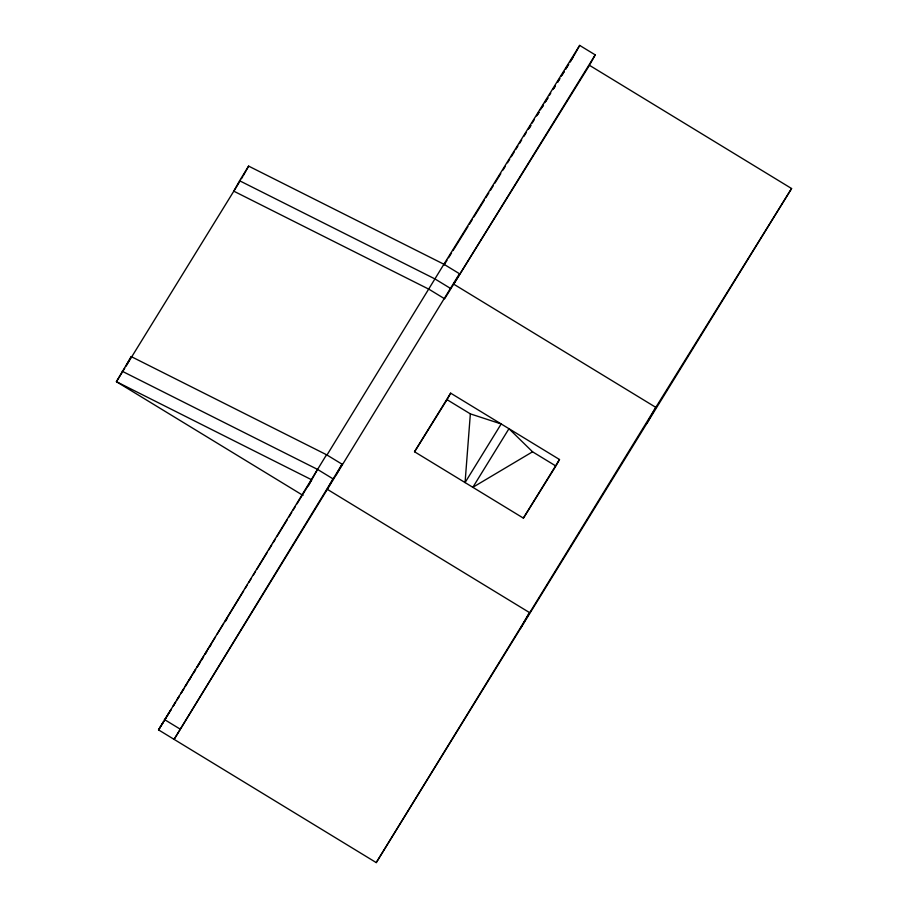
<?xml version="1.0" encoding="UTF-8"?>
<svg xmlns="http://www.w3.org/2000/svg" width="908" height="908" viewBox="0 0 908 908"><rect width="100%" height="100%" fill="white"/><g stroke="black" fill="none" stroke-linecap="round" stroke-linejoin="round"><path stroke-width="1.36" d="M470.355 413.878L465.066 482.579L501.182 423.957L470.355 413.878L447.031 399.656L450.652 393.153L559.498 459.505L556.479 464.93M336.289 474.634L342.089 464.215L326.539 454.738L131.251 356.606L116.417 381.678L303.011 495.428M126.099 365.856L131.251 356.606M342.089 464.215L174.098 739.362L459.459 273.717L443.91 264.239L248.622 166.107L239.599 180.76L233.799 191.179L429.087 289.312L444.636 298.789L595.228 54.877L579.679 45.4L443.91 264.239L326.676 455.521M243.469 175.357L248.622 166.107M326.539 454.738L158.548 729.884L376.241 862.6L791.583 188.523L589.44 65.297L595.228 54.877M308.368 485.814L311.705 479.81L116.417 381.678L124.759 368.149M312.352 478.652L317.505 469.391L333.054 478.868L327.255 489.287L529.398 612.514L520.704 628.143M573.89 55.819L579.679 45.4M647.109 422.992L655.814 407.363L791.583 188.523M165.211 719.011L171.124 709.352M173.349 705.72L175.573 702.1M177.049 699.682L179.273 696.061M180.749 693.644L183.711 688.809M185.187 686.391L195.549 669.48M197.025 667.062L203.687 656.189M205.163 653.771L215.525 636.86M217.001 634.442L223.663 623.569M225.139 621.151L243.639 590.949M245.115 588.532L247.339 584.911M248.815 582.493L251.039 578.873M253.253 575.252L255.477 571.62M256.953 569.202L267.315 552.291M268.791 549.873L271.753 545.038M273.24 542.632L275.453 539M276.94 536.583L287.291 519.671M288.778 517.254L291.729 512.43M293.216 510.012L295.429 506.38M296.916 503.963L311.705 479.81M376.241 862.6L655.814 407.363L453.671 284.136L589.44 65.297M126.189 365.81L240.053 181.032M241.437 178.774L242.833 176.515M165.222 719.068L171.147 709.443M173.371 705.834L175.596 702.236M177.071 699.83L179.296 696.22M181.521 692.611L183.745 689.002M185.221 686.607L186.708 684.201M188.921 680.591L191.145 676.982M193.37 673.373L195.595 669.764M197.07 667.369L200.032 662.556M201.519 660.15L203.006 657.744M205.219 654.135L206.706 651.728M209.669 646.927L211.155 644.521M225.229 621.674L227.454 618.064M529.432 127.96L530.919 125.554M537.581 114.726L539.068 112.331M542.031 107.519L543.506 105.112M545.731 101.503L547.955 97.894M553.88 88.28L555.367 85.874L552.995 89.483M557.591 82.265L559.805 78.656M562.029 75.058L564.254 71.448L561.201 76.261M565.741 69.042L568.703 64.23L565.684 69.042M532.553 451.798L472.841 487.312L508.957 428.701L532.553 451.798L555.878 466.02L523.383 518.128L414.536 451.764L450.652 393.153M523.383 518.128L559.498 459.505M444.08 265.034L447.065 260.221M448.563 257.815L451.548 253.014M453.035 250.608L467.961 226.557M469.447 224.151L472.432 219.339M473.919 216.933L484.373 200.101M485.859 197.694L488.844 192.893M490.331 190.487L493.316 185.675M494.815 183.268L500.785 173.655M503.021 170.046L505.257 166.436M507.493 162.827L509.729 159.218M511.227 156.812L514.212 152.011M515.699 149.604L517.935 145.995M519.433 143.589L521.669 139.98M523.905 136.37L526.141 132.772M528.377 129.163L530.624 125.554M532.111 123.148L534.347 119.538M536.583 115.94L538.83 112.331M540.317 109.925L543.302 105.112M544.789 102.706L547.774 97.894M549.272 95.499L550.759 93.093M557.478 82.265L559.714 78.656M414.536 451.764L447.031 399.656M239.599 180.76L434.887 278.892L450.436 288.369M122.217 371.259L317.505 469.391M164.348 719.476L179.898 728.954M163.735 721.429L158.548 729.884L163.735 721.474M573.141 57.022L570.179 61.823L573.141 57.022"/></g></svg>
